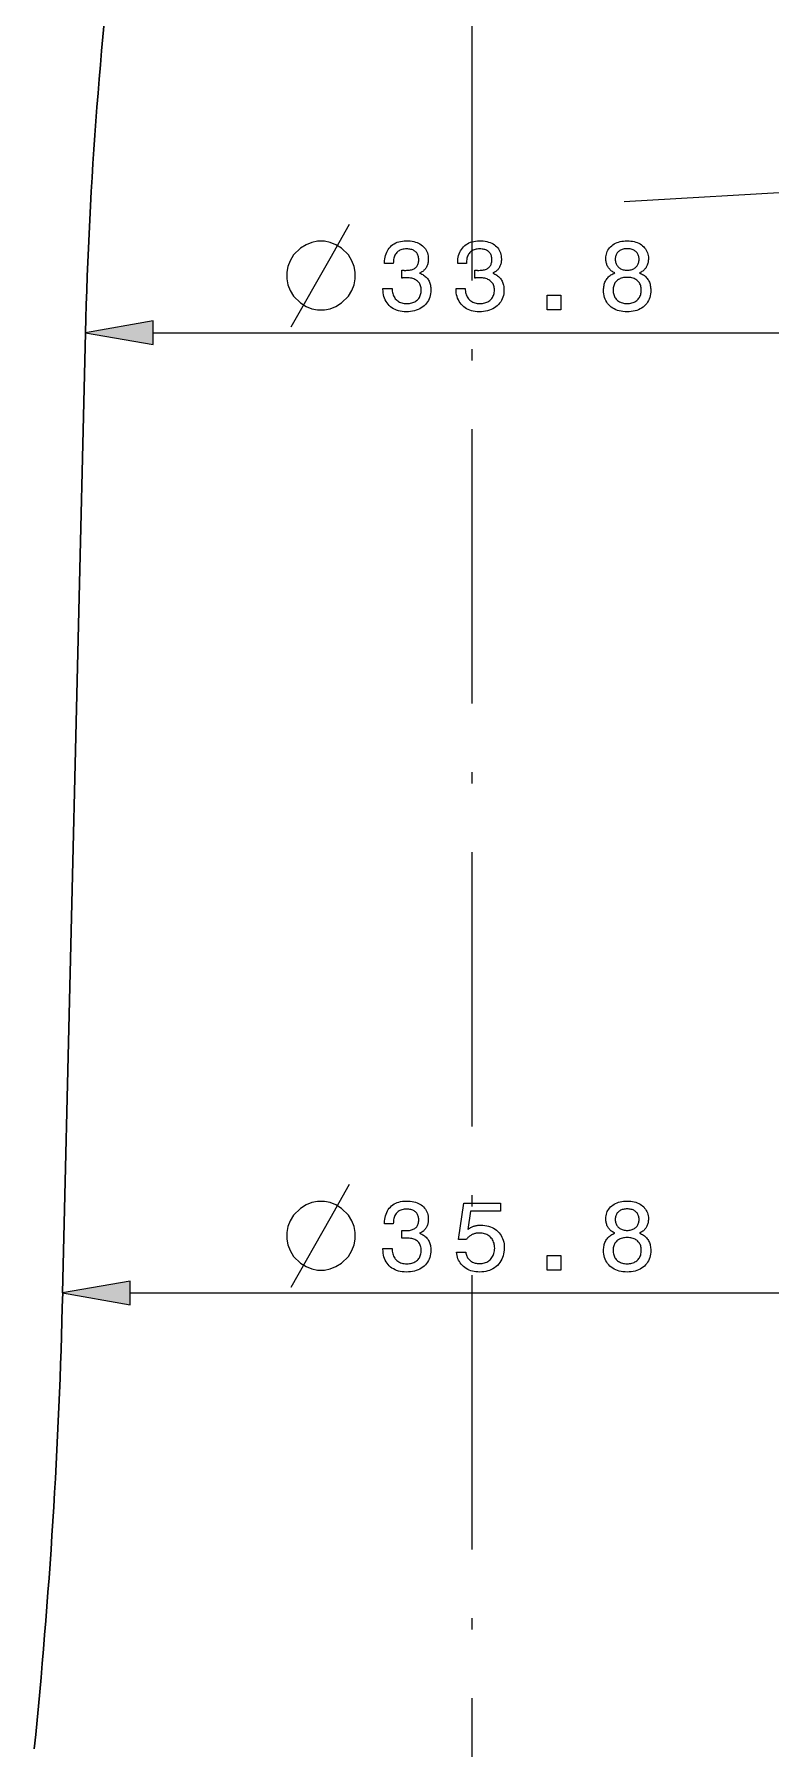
# Model space of a CAD drawing. Extents: x 0 to 297, y 0 to 420.
# Drawn here: x 137.4 to 169.6, y 208.8 to 283.8 of the extents above; entities that cross this region are included whole.
import ezdxf

# ---------------------------------------------------------------- set-up
doc = ezdxf.new("R2010")
doc.units = 0
doc.linetypes.add('DASHDOT', pattern=[18.5, 12, -3, 0.5, -3])

msp = doc.modelspace()

# ---------------------------------------------------------------- linework, layer by layer
at = {"color": 7, "linetype": 'DASHDOT', "lineweight": 13}
msp.add_line((156.513, 359.042), (156.513, 143.981), dxfattribs=at)
at = {"color": 7, "lineweight": 13, "ltscale": 0.25}
msp.add_line((163.171, 276.502), (173.155, 277.081), dxfattribs=at)
at = {"color": 7, "lineweight": 30}
msp.add_line((139.613, 270.761), (138.613, 228.761), dxfattribs=at)
at = {"color": 7, "lineweight": 13}
for p, q in [((142.567, 270.761), (170.459, 270.761)), ((141.567, 228.761), (171.459, 228.761))]:
    msp.add_line(p, q, dxfattribs=at)
for points in [[(148.614, 271.011), (150.314, 274.011), (151.164, 275.511)], [(148.614, 229.011), (150.314, 232.011), (151.164, 233.511)]]:
    msp.add_lwpolyline(points, dxfattribs=at)
for points in [[(150.064, 274.761), (149.764, 274.761), (149.514, 274.711), (149.264, 274.611), (149.014, 274.461), (148.714, 274.161), (148.564, 273.911), (148.464, 273.661), (148.414, 273.411), (148.414, 273.111), (148.464, 272.861), (148.564, 272.611), (148.714, 272.361), (149.014, 272.061), (149.264, 271.911), (149.514, 271.811), (149.764, 271.761), (150.064, 271.761), (150.314, 271.811), (150.564, 271.911), (150.814, 272.061), (151.114, 272.361), (151.264, 272.611), (151.364, 272.861), (151.414, 273.111), (151.414, 273.411), (151.364, 273.661), (151.264, 273.911), (151.114, 274.161), (150.814, 274.461), (150.564, 274.611), (150.314, 274.711)], [(152.625, 272.701), (153.023, 272.701), (153.026, 272.64), (153.032, 272.581), (153.042, 272.524), (153.054, 272.471), (153.07, 272.421), (153.089, 272.373), (153.111, 272.328), (153.137, 272.286), (153.165, 272.247), (153.197, 272.211), (153.232, 272.178), (153.27, 272.149), (153.31, 272.123), (153.353, 272.1), (153.398, 272.081), (153.447, 272.065), (153.498, 272.053), (153.551, 272.044), (153.607, 272.039), (153.666, 272.037), (153.724, 272.039), (153.779, 272.044), (153.832, 272.052), (153.882, 272.063), (153.93, 272.077), (153.975, 272.094), (154.018, 272.115), (154.058, 272.138), (154.096, 272.165), (154.131, 272.195), (154.163, 272.228), (154.192, 272.263), (154.218, 272.301), (154.24, 272.341), (154.259, 272.383), (154.274, 272.428), (154.286, 272.475), (154.294, 272.524), (154.299, 272.576), (154.301, 272.63), (154.299, 272.679), (154.294, 272.726), (154.286, 272.77), (154.274, 272.813), (154.259, 272.853), (154.241, 272.891), (154.219, 272.927), (154.194, 272.96), (154.165, 272.992), (154.133, 273.021), (154.098, 273.047), (154.061, 273.071), (154.021, 273.092), (153.978, 273.111), (153.932, 273.126), (153.883, 273.139), (153.832, 273.148), (153.778, 273.155), (153.722, 273.16), (153.662, 273.161), (153.654, 273.161), (153.645, 273.161), (153.637, 273.161), (153.628, 273.161), (153.619, 273.16), (153.61, 273.16), (153.601, 273.16), (153.592, 273.16), (153.583, 273.159), (153.574, 273.159), (153.564, 273.158), (153.554, 273.158), (153.543, 273.157), (153.532, 273.157), (153.52, 273.156), (153.507, 273.156), (153.494, 273.155), (153.481, 273.154), (153.466, 273.153), (153.451, 273.153), (153.451, 273.492), (153.461, 273.492), (153.47, 273.491), (153.479, 273.491), (153.488, 273.49), (153.497, 273.49), (153.505, 273.49), (153.514, 273.49), (153.523, 273.489), (153.531, 273.489), (153.54, 273.489), (153.548, 273.489), (153.557, 273.488), (153.565, 273.488), (153.573, 273.488), (153.58, 273.488), (153.588, 273.488), (153.596, 273.488), (153.603, 273.488), (153.611, 273.488), (153.618, 273.488), (153.675, 273.489), (153.728, 273.492), (153.779, 273.498), (153.827, 273.506), (153.871, 273.516), (153.913, 273.529), (153.951, 273.544), (153.987, 273.561), (154.019, 273.581), (154.049, 273.603), (154.076, 273.627), (154.1, 273.653), (154.121, 273.682), (154.139, 273.714), (154.154, 273.748), (154.167, 273.784), (154.177, 273.823), (154.184, 273.864), (154.188, 273.908), (154.189, 273.954), (154.188, 273.998), (154.184, 274.041), (154.177, 274.081), (154.167, 274.119), (154.155, 274.155), (154.14, 274.189), (154.123, 274.221), (154.102, 274.251), (154.079, 274.278), (154.053, 274.304), (154.025, 274.327), (153.994, 274.348), (153.961, 274.366), (153.925, 274.382), (153.887, 274.395), (153.847, 274.406), (153.805, 274.415), (153.759, 274.421), (153.712, 274.425), (153.662, 274.426), (153.606, 274.424), (153.553, 274.419), (153.503, 274.411), (153.455, 274.4), (153.41, 274.385), (153.368, 274.367), (153.328, 274.346), (153.292, 274.322), (153.258, 274.294), (153.227, 274.264), (153.199, 274.23), (153.173, 274.193), (153.151, 274.153), (153.132, 274.109), (153.115, 274.063), (153.102, 274.014), (153.092, 273.962), (153.084, 273.907), (153.08, 273.848), (153.078, 273.787), (152.695, 273.787), (152.695, 273.817), (152.697, 273.903), (152.705, 273.986), (152.718, 274.065), (152.735, 274.14), (152.759, 274.212), (152.787, 274.281), (152.82, 274.346), (152.858, 274.407), (152.902, 274.465), (152.951, 274.519), (153.004, 274.568), (153.06, 274.613), (153.12, 274.652), (153.184, 274.686), (153.251, 274.715), (153.322, 274.738), (153.397, 274.757), (153.475, 274.77), (153.556, 274.777), (153.641, 274.78), (153.731, 274.778), (153.817, 274.772), (153.898, 274.761), (153.976, 274.746), (154.049, 274.727), (154.118, 274.703), (154.183, 274.676), (154.244, 274.644), (154.301, 274.608), (154.354, 274.567), (154.402, 274.523), (154.445, 274.475), (154.483, 274.424), (154.516, 274.37), (154.543, 274.312), (154.566, 274.251), (154.584, 274.186), (154.597, 274.119), (154.604, 274.047), (154.607, 273.973), (154.606, 273.93), (154.603, 273.888), (154.598, 273.848), (154.591, 273.809), (154.583, 273.771), (154.572, 273.735), (154.56, 273.7), (154.545, 273.666), (154.529, 273.633), (154.511, 273.602), (154.491, 273.572), (154.469, 273.543), (154.445, 273.516), (154.419, 273.49), (154.392, 273.466), (154.363, 273.443), (154.332, 273.422), (154.299, 273.403), (154.264, 273.384), (154.227, 273.368), (154.275, 273.349), (154.319, 273.328), (154.362, 273.306), (154.402, 273.281), (154.44, 273.254), (154.476, 273.226), (154.509, 273.195), (154.54, 273.163), (154.569, 273.128), (154.595, 273.091), (154.619, 273.053), (154.64, 273.013), (154.659, 272.971), (154.675, 272.927), (154.689, 272.882), (154.7, 272.835), (154.709, 272.786), (154.715, 272.736), (154.719, 272.684), (154.721, 272.63), (154.718, 272.545), (154.709, 272.464), (154.694, 272.386), (154.673, 272.311), (154.647, 272.24), (154.614, 272.173), (154.576, 272.108), (154.532, 272.048), (154.481, 271.99), (154.425, 271.936), (154.364, 271.886), (154.3, 271.842), (154.231, 271.803), (154.158, 271.769), (154.082, 271.74), (154.001, 271.717), (153.917, 271.698), (153.829, 271.685), (153.737, 271.677), (153.641, 271.675), (153.55, 271.677), (153.463, 271.686), (153.38, 271.699), (153.3, 271.718), (153.224, 271.743), (153.152, 271.773), (153.084, 271.808), (153.019, 271.849), (152.958, 271.895), (152.901, 271.947), (152.849, 272.003), (152.802, 272.063), (152.76, 272.126), (152.724, 272.193), (152.694, 272.264), (152.669, 272.338), (152.65, 272.416), (152.636, 272.498), (152.628, 272.583), (152.625, 272.672)], [(155.823, 272.701), (156.222, 272.701), (156.224, 272.64), (156.231, 272.581), (156.24, 272.524), (156.252, 272.471), (156.268, 272.421), (156.287, 272.373), (156.309, 272.328), (156.335, 272.286), (156.364, 272.247), (156.395, 272.211), (156.43, 272.178), (156.468, 272.149), (156.508, 272.123), (156.551, 272.1), (156.597, 272.081), (156.645, 272.065), (156.696, 272.053), (156.749, 272.044), (156.806, 272.039), (156.865, 272.037), (156.922, 272.039), (156.978, 272.044), (157.03, 272.052), (157.081, 272.063), (157.128, 272.077), (157.174, 272.094), (157.216, 272.115), (157.257, 272.138), (157.294, 272.165), (157.329, 272.195), (157.362, 272.228), (157.391, 272.263), (157.416, 272.301), (157.438, 272.341), (157.457, 272.383), (157.472, 272.428), (157.484, 272.475), (157.492, 272.524), (157.497, 272.576), (157.499, 272.63), (157.497, 272.679), (157.492, 272.726), (157.484, 272.77), (157.472, 272.813), (157.457, 272.853), (157.439, 272.891), (157.417, 272.927), (157.392, 272.96), (157.363, 272.992), (157.332, 273.021), (157.297, 273.047), (157.259, 273.071), (157.219, 273.092), (157.176, 273.111), (157.13, 273.126), (157.081, 273.139), (157.03, 273.148), (156.976, 273.155), (156.92, 273.16), (156.86, 273.161), (156.852, 273.161), (156.843, 273.161), (156.835, 273.161), (156.826, 273.161), (156.817, 273.16), (156.808, 273.16), (156.799, 273.16), (156.79, 273.16), (156.781, 273.159), (156.772, 273.159), (156.762, 273.158), (156.752, 273.158), (156.741, 273.157), (156.73, 273.157), (156.718, 273.156), (156.706, 273.156), (156.692, 273.155), (156.679, 273.154), (156.664, 273.153), (156.65, 273.153), (156.65, 273.492), (156.659, 273.492), (156.668, 273.491), (156.677, 273.491), (156.686, 273.49), (156.695, 273.49), (156.704, 273.49), (156.712, 273.49), (156.721, 273.489), (156.73, 273.489), (156.738, 273.489), (156.746, 273.489), (156.755, 273.488), (156.763, 273.488), (156.771, 273.488), (156.779, 273.488), (156.786, 273.488), (156.794, 273.488), (156.801, 273.488), (156.809, 273.488), (156.816, 273.488), (156.873, 273.489), (156.926, 273.492), (156.977, 273.498), (157.025, 273.506), (157.069, 273.516), (157.111, 273.529), (157.15, 273.544), (157.185, 273.561), (157.218, 273.581), (157.247, 273.603), (157.274, 273.627), (157.298, 273.653), (157.319, 273.682), (157.337, 273.714), (157.352, 273.748), (157.365, 273.784), (157.375, 273.823), (157.382, 273.864), (157.386, 273.908), (157.387, 273.954), (157.386, 273.998), (157.382, 274.041), (157.375, 274.081), (157.366, 274.119), (157.353, 274.155), (157.338, 274.189), (157.321, 274.221), (157.3, 274.251), (157.277, 274.278), (157.251, 274.304), (157.223, 274.327), (157.192, 274.348), (157.159, 274.366), (157.124, 274.382), (157.086, 274.395), (157.045, 274.406), (157.003, 274.415), (156.958, 274.421), (156.91, 274.425), (156.86, 274.426), (156.804, 274.424), (156.751, 274.419), (156.701, 274.411), (156.653, 274.4), (156.608, 274.385), (156.566, 274.367), (156.527, 274.346), (156.49, 274.322), (156.456, 274.294), (156.425, 274.264), (156.397, 274.23), (156.371, 274.193), (156.349, 274.153), (156.33, 274.109), (156.314, 274.063), (156.3, 274.014), (156.29, 273.962), (156.282, 273.907), (156.278, 273.848), (156.276, 273.787), (155.893, 273.787), (155.893, 273.817), (155.895, 273.903), (155.903, 273.986), (155.916, 274.065), (155.934, 274.14), (155.957, 274.212), (155.985, 274.281), (156.018, 274.346), (156.057, 274.407), (156.1, 274.465), (156.149, 274.519), (156.202, 274.568), (156.258, 274.613), (156.319, 274.652), (156.382, 274.686), (156.45, 274.715), (156.52, 274.738), (156.595, 274.757), (156.673, 274.77), (156.754, 274.777), (156.839, 274.78), (156.929, 274.778), (157.015, 274.772), (157.096, 274.761), (157.174, 274.746), (157.247, 274.727), (157.316, 274.703), (157.381, 274.676), (157.442, 274.644), (157.499, 274.608), (157.552, 274.567), (157.6, 274.523), (157.643, 274.475), (157.681, 274.424), (157.714, 274.37), (157.742, 274.312), (157.764, 274.251), (157.782, 274.186), (157.795, 274.119), (157.802, 274.047), (157.805, 273.973), (157.804, 273.93), (157.801, 273.888), (157.796, 273.848), (157.789, 273.809), (157.781, 273.771), (157.77, 273.735), (157.758, 273.7), (157.743, 273.666), (157.727, 273.633), (157.709, 273.602), (157.689, 273.572), (157.667, 273.543), (157.643, 273.516), (157.617, 273.49), (157.59, 273.466), (157.561, 273.443), (157.53, 273.422), (157.497, 273.403), (157.462, 273.384), (157.425, 273.368), (157.473, 273.349), (157.518, 273.328), (157.56, 273.306), (157.601, 273.281), (157.639, 273.254), (157.674, 273.226), (157.707, 273.195), (157.738, 273.163), (157.767, 273.128), (157.793, 273.091), (157.817, 273.053), (157.838, 273.013), (157.857, 272.971), (157.874, 272.927), (157.887, 272.882), (157.899, 272.835), (157.907, 272.786), (157.914, 272.736), (157.917, 272.684), (157.919, 272.63), (157.916, 272.545), (157.907, 272.464), (157.892, 272.386), (157.871, 272.311), (157.845, 272.24), (157.812, 272.173), (157.774, 272.108), (157.73, 272.048), (157.68, 271.99), (157.624, 271.936), (157.563, 271.886), (157.498, 271.842), (157.429, 271.803), (157.356, 271.769), (157.28, 271.74), (157.2, 271.717), (157.115, 271.698), (157.027, 271.685), (156.935, 271.677), (156.839, 271.675), (156.748, 271.677), (156.661, 271.686), (156.578, 271.699), (156.498, 271.718), (156.422, 271.743), (156.35, 271.773), (156.282, 271.808), (156.217, 271.849), (156.156, 271.895), (156.099, 271.947), (156.047, 272.003), (156, 272.063), (155.958, 272.126), (155.923, 272.193), (155.892, 272.264), (155.867, 272.338), (155.848, 272.416), (155.834, 272.498), (155.826, 272.583), (155.823, 272.672)], [(162.772, 273.376), (162.733, 273.395), (162.697, 273.415), (162.662, 273.436), (162.629, 273.459), (162.598, 273.483), (162.57, 273.508), (162.543, 273.535), (162.518, 273.563), (162.495, 273.592), (162.475, 273.623), (162.456, 273.655), (162.439, 273.688), (162.424, 273.723), (162.411, 273.759), (162.4, 273.797), (162.391, 273.836), (162.384, 273.876), (162.379, 273.918), (162.376, 273.962), (162.375, 274.006), (162.378, 274.074), (162.386, 274.139), (162.399, 274.201), (162.417, 274.261), (162.44, 274.318), (162.468, 274.372), (162.502, 274.424), (162.541, 274.474), (162.585, 274.521), (162.634, 274.565), (162.687, 274.606), (162.743, 274.642), (162.803, 274.675), (162.865, 274.703), (162.931, 274.726), (163, 274.746), (163.072, 274.761), (163.147, 274.771), (163.226, 274.778), (163.307, 274.78), (163.389, 274.778), (163.468, 274.771), (163.543, 274.761), (163.615, 274.746), (163.684, 274.726), (163.75, 274.703), (163.813, 274.675), (163.872, 274.642), (163.928, 274.606), (163.981, 274.565), (164.03, 274.521), (164.073, 274.474), (164.112, 274.424), (164.145, 274.372), (164.173, 274.318), (164.196, 274.261), (164.214, 274.201), (164.227, 274.139), (164.234, 274.074), (164.237, 274.006), (164.236, 273.961), (164.233, 273.917), (164.228, 273.875), (164.221, 273.834), (164.213, 273.795), (164.202, 273.757), (164.189, 273.721), (164.175, 273.686), (164.158, 273.653), (164.14, 273.621), (164.12, 273.59), (164.097, 273.561), (164.073, 273.533), (164.046, 273.507), (164.017, 273.481), (163.986, 273.458), (163.954, 273.435), (163.919, 273.414), (163.882, 273.394), (163.843, 273.376), (163.891, 273.356), (163.937, 273.335), (163.98, 273.311), (164.021, 273.286), (164.059, 273.258), (164.095, 273.229), (164.129, 273.198), (164.16, 273.164), (164.189, 273.129), (164.215, 273.091), (164.239, 273.052), (164.26, 273.011), (164.279, 272.969), (164.295, 272.924), (164.309, 272.878), (164.32, 272.83), (164.329, 272.78), (164.335, 272.729), (164.339, 272.676), (164.34, 272.621), (164.338, 272.537), (164.329, 272.455), (164.315, 272.378), (164.296, 272.304), (164.27, 272.233), (164.24, 272.166), (164.203, 272.102), (164.162, 272.042), (164.114, 271.985), (164.061, 271.932), (164.003, 271.883), (163.941, 271.839), (163.876, 271.801), (163.806, 271.767), (163.733, 271.739), (163.656, 271.716), (163.574, 271.698), (163.489, 271.685), (163.4, 271.677), (163.307, 271.675), (163.214, 271.677), (163.125, 271.685), (163.04, 271.698), (162.959, 271.716), (162.882, 271.739), (162.809, 271.767), (162.739, 271.801), (162.674, 271.839), (162.612, 271.883), (162.555, 271.932), (162.502, 271.985), (162.454, 272.042), (162.413, 272.102), (162.377, 272.166), (162.346, 272.233), (162.321, 272.304), (162.301, 272.378), (162.288, 272.455), (162.279, 272.537), (162.276, 272.621), (162.278, 272.676), (162.281, 272.729), (162.288, 272.78), (162.296, 272.83), (162.308, 272.878), (162.322, 272.924), (162.338, 272.969), (162.357, 273.011), (162.378, 273.052), (162.402, 273.091), (162.428, 273.129), (162.457, 273.164), (162.488, 273.198), (162.521, 273.229), (162.557, 273.258), (162.595, 273.286), (162.636, 273.311), (162.679, 273.335), (162.724, 273.356)], [(162.787, 273.973), (162.788, 273.93), (162.792, 273.89), (162.799, 273.851), (162.809, 273.814), (162.822, 273.779), (162.838, 273.745), (162.856, 273.713), (162.878, 273.683), (162.902, 273.654), (162.929, 273.627), (162.958, 273.602), (162.99, 273.58), (163.023, 273.56), (163.058, 273.543), (163.095, 273.529), (163.133, 273.517), (163.174, 273.508), (163.217, 273.501), (163.261, 273.497), (163.307, 273.496), (163.354, 273.497), (163.399, 273.501), (163.442, 273.508), (163.483, 273.517), (163.522, 273.529), (163.559, 273.543), (163.594, 273.56), (163.627, 273.58), (163.658, 273.602), (163.688, 273.627), (163.715, 273.654), (163.739, 273.683), (163.76, 273.713), (163.779, 273.745), (163.795, 273.779), (163.807, 273.814), (163.817, 273.851), (163.824, 273.89), (163.829, 273.93), (163.83, 273.973), (163.829, 274.015), (163.825, 274.055), (163.818, 274.093), (163.808, 274.13), (163.795, 274.165), (163.78, 274.198), (163.762, 274.229), (163.741, 274.258), (163.717, 274.285), (163.691, 274.311), (163.662, 274.334), (163.631, 274.355), (163.598, 274.374), (163.563, 274.39), (163.525, 274.404), (163.486, 274.415), (163.445, 274.423), (163.401, 274.429), (163.355, 274.433), (163.307, 274.434), (163.26, 274.433), (163.214, 274.429), (163.171, 274.423), (163.13, 274.415), (163.091, 274.404), (163.054, 274.39), (163.018, 274.374), (162.985, 274.355), (162.955, 274.334), (162.926, 274.311), (162.899, 274.285), (162.876, 274.258), (162.855, 274.229), (162.837, 274.198), (162.821, 274.165), (162.809, 274.13), (162.799, 274.093), (162.792, 274.055), (162.788, 274.015)], [(162.692, 272.63), (162.693, 272.576), (162.698, 272.525), (162.707, 272.476), (162.718, 272.429), (162.733, 272.384), (162.751, 272.342), (162.773, 272.302), (162.798, 272.265), (162.826, 272.229), (162.857, 272.196), (162.891, 272.166), (162.928, 272.139), (162.967, 272.115), (163.009, 272.095), (163.052, 272.077), (163.099, 272.063), (163.147, 272.052), (163.198, 272.044), (163.252, 272.039), (163.307, 272.037), (163.363, 272.039), (163.417, 272.044), (163.468, 272.052), (163.517, 272.063), (163.564, 272.077), (163.608, 272.095), (163.649, 272.115), (163.688, 272.139), (163.725, 272.166), (163.76, 272.196), (163.791, 272.229), (163.819, 272.265), (163.844, 272.302), (163.865, 272.342), (163.884, 272.384), (163.899, 272.429), (163.91, 272.476), (163.918, 272.525), (163.923, 272.576), (163.925, 272.63), (163.923, 272.68), (163.918, 272.727), (163.91, 272.773), (163.899, 272.817), (163.884, 272.858), (163.866, 272.897), (163.844, 272.935), (163.82, 272.97), (163.792, 273.003), (163.761, 273.033), (163.726, 273.062), (163.69, 273.087), (163.651, 273.109), (163.609, 273.129), (163.565, 273.145), (163.518, 273.158), (163.469, 273.169), (163.418, 273.176), (163.364, 273.181), (163.307, 273.182), (163.251, 273.181), (163.197, 273.176), (163.146, 273.169), (163.097, 273.158), (163.051, 273.145), (163.007, 273.129), (162.966, 273.109), (162.927, 273.087), (162.89, 273.062), (162.856, 273.033), (162.825, 273.003), (162.797, 272.97), (162.772, 272.935), (162.751, 272.897), (162.733, 272.858), (162.718, 272.817), (162.706, 272.773), (162.698, 272.727), (162.693, 272.68)], [(159.812, 271.761), (159.812, 272.404), (160.408, 272.404), (160.408, 271.761)], [(142.567, 271.282), (139.613, 270.761), (142.567, 270.24)], [(150.064, 232.761), (149.764, 232.761), (149.514, 232.711), (149.264, 232.611), (149.014, 232.461), (148.714, 232.161), (148.564, 231.911), (148.464, 231.661), (148.414, 231.411), (148.414, 231.111), (148.464, 230.861), (148.564, 230.611), (148.714, 230.361), (149.014, 230.061), (149.264, 229.911), (149.514, 229.811), (149.764, 229.761), (150.064, 229.761), (150.314, 229.811), (150.564, 229.911), (150.814, 230.061), (151.114, 230.361), (151.264, 230.611), (151.364, 230.861), (151.414, 231.111), (151.414, 231.411), (151.364, 231.661), (151.264, 231.911), (151.114, 232.161), (150.814, 232.461), (150.564, 232.611), (150.314, 232.711)], [(152.625, 230.701), (153.023, 230.701), (153.026, 230.64), (153.032, 230.581), (153.042, 230.524), (153.054, 230.471), (153.07, 230.421), (153.089, 230.373), (153.111, 230.328), (153.137, 230.286), (153.165, 230.247), (153.197, 230.211), (153.232, 230.178), (153.27, 230.149), (153.31, 230.123), (153.353, 230.1), (153.398, 230.081), (153.447, 230.065), (153.498, 230.053), (153.551, 230.044), (153.607, 230.039), (153.666, 230.037), (153.724, 230.039), (153.779, 230.044), (153.832, 230.052), (153.882, 230.063), (153.93, 230.077), (153.975, 230.094), (154.018, 230.115), (154.058, 230.138), (154.096, 230.165), (154.131, 230.195), (154.163, 230.228), (154.192, 230.263), (154.218, 230.301), (154.24, 230.341), (154.259, 230.383), (154.274, 230.428), (154.286, 230.475), (154.294, 230.524), (154.299, 230.576), (154.301, 230.63), (154.299, 230.679), (154.294, 230.726), (154.286, 230.77), (154.274, 230.813), (154.259, 230.853), (154.241, 230.891), (154.219, 230.927), (154.194, 230.96), (154.165, 230.992), (154.133, 231.021), (154.098, 231.047), (154.061, 231.071), (154.021, 231.092), (153.978, 231.111), (153.932, 231.126), (153.883, 231.139), (153.832, 231.148), (153.778, 231.155), (153.722, 231.16), (153.662, 231.161), (153.654, 231.161), (153.645, 231.161), (153.637, 231.161), (153.628, 231.161), (153.619, 231.16), (153.61, 231.16), (153.601, 231.16), (153.592, 231.16), (153.583, 231.159), (153.574, 231.159), (153.564, 231.158), (153.554, 231.158), (153.543, 231.157), (153.532, 231.157), (153.52, 231.156), (153.507, 231.156), (153.494, 231.155), (153.481, 231.154), (153.466, 231.153), (153.451, 231.153), (153.451, 231.492), (153.461, 231.492), (153.47, 231.491), (153.479, 231.491), (153.488, 231.49), (153.497, 231.49), (153.505, 231.49), (153.514, 231.49), (153.523, 231.489), (153.531, 231.489), (153.54, 231.489), (153.548, 231.489), (153.557, 231.488), (153.565, 231.488), (153.573, 231.488), (153.58, 231.488), (153.588, 231.488), (153.596, 231.488), (153.603, 231.488), (153.611, 231.488), (153.618, 231.488), (153.675, 231.489), (153.728, 231.492), (153.779, 231.498), (153.827, 231.506), (153.871, 231.516), (153.913, 231.529), (153.951, 231.544), (153.987, 231.561), (154.019, 231.581), (154.049, 231.603), (154.076, 231.627), (154.1, 231.653), (154.121, 231.682), (154.139, 231.714), (154.154, 231.748), (154.167, 231.784), (154.177, 231.823), (154.184, 231.864), (154.188, 231.908), (154.189, 231.954), (154.188, 231.998), (154.184, 232.041), (154.177, 232.081), (154.167, 232.119), (154.155, 232.155), (154.14, 232.189), (154.123, 232.221), (154.102, 232.251), (154.079, 232.278), (154.053, 232.304), (154.025, 232.327), (153.994, 232.348), (153.961, 232.366), (153.925, 232.382), (153.887, 232.395), (153.847, 232.406), (153.805, 232.415), (153.759, 232.421), (153.712, 232.425), (153.662, 232.426), (153.606, 232.424), (153.553, 232.419), (153.503, 232.411), (153.455, 232.4), (153.41, 232.385), (153.368, 232.367), (153.328, 232.346), (153.292, 232.322), (153.258, 232.294), (153.227, 232.264), (153.199, 232.23), (153.173, 232.193), (153.151, 232.153), (153.132, 232.109), (153.115, 232.063), (153.102, 232.014), (153.092, 231.962), (153.084, 231.907), (153.08, 231.848), (153.078, 231.787), (152.695, 231.787), (152.695, 231.817), (152.697, 231.903), (152.705, 231.986), (152.718, 232.065), (152.735, 232.14), (152.759, 232.212), (152.787, 232.281), (152.82, 232.346), (152.858, 232.407), (152.902, 232.465), (152.951, 232.519), (153.004, 232.568), (153.06, 232.613), (153.12, 232.652), (153.184, 232.686), (153.251, 232.715), (153.322, 232.738), (153.397, 232.757), (153.475, 232.77), (153.556, 232.777), (153.641, 232.78), (153.731, 232.778), (153.817, 232.772), (153.898, 232.761), (153.976, 232.746), (154.049, 232.727), (154.118, 232.703), (154.183, 232.676), (154.244, 232.644), (154.301, 232.608), (154.354, 232.567), (154.402, 232.523), (154.445, 232.475), (154.483, 232.424), (154.516, 232.37), (154.543, 232.312), (154.566, 232.251), (154.584, 232.186), (154.597, 232.119), (154.604, 232.047), (154.607, 231.973), (154.606, 231.93), (154.603, 231.888), (154.598, 231.848), (154.591, 231.809), (154.583, 231.771), (154.572, 231.735), (154.56, 231.7), (154.545, 231.666), (154.529, 231.633), (154.511, 231.602), (154.491, 231.572), (154.469, 231.543), (154.445, 231.516), (154.419, 231.49), (154.392, 231.466), (154.363, 231.443), (154.332, 231.422), (154.299, 231.403), (154.264, 231.384), (154.227, 231.368), (154.275, 231.349), (154.319, 231.328), (154.362, 231.306), (154.402, 231.281), (154.44, 231.254), (154.476, 231.226), (154.509, 231.195), (154.54, 231.163), (154.569, 231.128), (154.595, 231.091), (154.619, 231.053), (154.64, 231.013), (154.659, 230.971), (154.675, 230.927), (154.689, 230.882), (154.7, 230.835), (154.709, 230.786), (154.715, 230.736), (154.719, 230.684), (154.721, 230.63), (154.718, 230.545), (154.709, 230.464), (154.694, 230.386), (154.673, 230.311), (154.647, 230.24), (154.614, 230.173), (154.576, 230.108), (154.532, 230.048), (154.481, 229.99), (154.425, 229.936), (154.364, 229.886), (154.3, 229.842), (154.231, 229.803), (154.158, 229.769), (154.082, 229.74), (154.001, 229.717), (153.917, 229.698), (153.829, 229.685), (153.737, 229.677), (153.641, 229.675), (153.55, 229.677), (153.463, 229.686), (153.38, 229.699), (153.3, 229.718), (153.224, 229.743), (153.152, 229.773), (153.084, 229.808), (153.019, 229.849), (152.958, 229.895), (152.901, 229.947), (152.849, 230.003), (152.802, 230.063), (152.76, 230.126), (152.724, 230.193), (152.694, 230.264), (152.669, 230.338), (152.65, 230.416), (152.636, 230.498), (152.628, 230.583), (152.625, 230.672)], [(155.842, 230.543), (156.243, 230.543), (156.251, 230.497), (156.262, 230.454), (156.275, 230.412), (156.291, 230.372), (156.309, 230.335), (156.33, 230.299), (156.353, 230.266), (156.379, 230.234), (156.407, 230.205), (156.438, 230.177), (156.47, 230.152), (156.505, 230.13), (156.541, 230.11), (156.579, 230.093), (156.619, 230.079), (156.66, 230.067), (156.703, 230.058), (156.748, 230.051), (156.795, 230.047), (156.843, 230.046), (156.903, 230.048), (156.959, 230.053), (157.014, 230.062), (157.066, 230.075), (157.115, 230.092), (157.163, 230.112), (157.208, 230.136), (157.25, 230.163), (157.291, 230.194), (157.328, 230.229), (157.363, 230.267), (157.394, 230.307), (157.422, 230.35), (157.446, 230.394), (157.466, 230.442), (157.482, 230.491), (157.495, 230.543), (157.504, 230.597), (157.51, 230.653), (157.512, 230.712), (157.51, 230.772), (157.505, 230.829), (157.495, 230.884), (157.483, 230.937), (157.466, 230.987), (157.447, 231.034), (157.423, 231.079), (157.396, 231.121), (157.365, 231.161), (157.33, 231.199), (157.293, 231.233), (157.253, 231.264), (157.211, 231.291), (157.166, 231.315), (157.118, 231.335), (157.068, 231.351), (157.016, 231.364), (156.961, 231.373), (156.903, 231.378), (156.843, 231.38), (156.809, 231.38), (156.775, 231.377), (156.741, 231.374), (156.708, 231.369), (156.676, 231.363), (156.645, 231.355), (156.613, 231.346), (156.583, 231.336), (156.553, 231.324), (156.524, 231.311), (156.496, 231.296), (156.468, 231.28), (156.441, 231.263), (156.414, 231.244), (156.389, 231.224), (156.364, 231.203), (156.34, 231.18), (156.317, 231.156), (156.294, 231.131), (156.272, 231.104), (155.929, 231.104), (156.165, 232.694), (157.767, 232.694), (157.767, 232.339), (156.453, 232.339), (156.333, 231.532), (156.355, 231.551), (156.378, 231.568), (156.401, 231.585), (156.426, 231.601), (156.451, 231.616), (156.476, 231.63), (156.503, 231.643), (156.53, 231.655), (156.558, 231.666), (156.587, 231.676), (156.617, 231.686), (156.647, 231.694), (156.678, 231.702), (156.709, 231.708), (156.74, 231.714), (156.773, 231.718), (156.805, 231.722), (156.839, 231.724), (156.872, 231.725), (156.907, 231.726), (156.997, 231.723), (157.084, 231.715), (157.168, 231.701), (157.247, 231.682), (157.323, 231.657), (157.396, 231.627), (157.465, 231.592), (157.53, 231.551), (157.592, 231.504), (157.65, 231.452), (157.703, 231.395), (157.751, 231.335), (157.793, 231.272), (157.83, 231.205), (157.861, 231.135), (157.886, 231.062), (157.906, 230.985), (157.92, 230.904), (157.929, 230.82), (157.931, 230.733), (157.928, 230.64), (157.919, 230.551), (157.904, 230.466), (157.884, 230.384), (157.857, 230.306), (157.824, 230.231), (157.785, 230.16), (157.74, 230.092), (157.69, 230.028), (157.633, 229.968), (157.572, 229.912), (157.506, 229.862), (157.438, 229.818), (157.366, 229.78), (157.29, 229.748), (157.21, 229.722), (157.127, 229.701), (157.04, 229.686), (156.95, 229.678), (156.856, 229.675), (156.773, 229.677), (156.692, 229.684), (156.615, 229.696), (156.54, 229.713), (156.468, 229.734), (156.4, 229.761), (156.334, 229.792), (156.271, 229.828), (156.21, 229.868), (156.153, 229.914), (156.1, 229.963), (156.051, 230.016), (156.008, 230.071), (155.969, 230.13), (155.936, 230.191), (155.907, 230.255), (155.883, 230.323), (155.865, 230.393), (155.851, 230.467)], [(162.772, 231.376), (162.733, 231.395), (162.697, 231.415), (162.662, 231.436), (162.629, 231.459), (162.598, 231.483), (162.57, 231.508), (162.543, 231.535), (162.518, 231.563), (162.495, 231.592), (162.475, 231.623), (162.456, 231.655), (162.439, 231.688), (162.424, 231.723), (162.411, 231.759), (162.4, 231.797), (162.391, 231.836), (162.384, 231.876), (162.379, 231.918), (162.376, 231.962), (162.375, 232.006), (162.378, 232.074), (162.386, 232.139), (162.399, 232.201), (162.417, 232.261), (162.44, 232.318), (162.468, 232.372), (162.502, 232.424), (162.541, 232.474), (162.585, 232.521), (162.634, 232.565), (162.687, 232.606), (162.743, 232.642), (162.803, 232.675), (162.865, 232.703), (162.931, 232.726), (163, 232.746), (163.072, 232.761), (163.147, 232.771), (163.226, 232.778), (163.307, 232.78), (163.389, 232.778), (163.468, 232.771), (163.543, 232.761), (163.615, 232.746), (163.684, 232.726), (163.75, 232.703), (163.813, 232.675), (163.872, 232.642), (163.928, 232.606), (163.981, 232.565), (164.03, 232.521), (164.073, 232.474), (164.112, 232.424), (164.145, 232.372), (164.173, 232.318), (164.196, 232.261), (164.214, 232.201), (164.227, 232.139), (164.234, 232.074), (164.237, 232.006), (164.236, 231.961), (164.233, 231.917), (164.228, 231.875), (164.221, 231.834), (164.213, 231.795), (164.202, 231.757), (164.189, 231.721), (164.175, 231.686), (164.158, 231.653), (164.14, 231.621), (164.12, 231.59), (164.097, 231.561), (164.073, 231.533), (164.046, 231.507), (164.017, 231.481), (163.986, 231.458), (163.954, 231.435), (163.919, 231.414), (163.882, 231.394), (163.843, 231.376), (163.891, 231.356), (163.937, 231.335), (163.98, 231.311), (164.021, 231.286), (164.059, 231.258), (164.095, 231.229), (164.129, 231.198), (164.16, 231.164), (164.189, 231.129), (164.215, 231.091), (164.239, 231.052), (164.26, 231.011), (164.279, 230.969), (164.295, 230.924), (164.309, 230.878), (164.32, 230.83), (164.329, 230.78), (164.335, 230.729), (164.339, 230.676), (164.34, 230.621), (164.338, 230.537), (164.329, 230.455), (164.315, 230.378), (164.296, 230.304), (164.27, 230.233), (164.24, 230.166), (164.203, 230.102), (164.162, 230.042), (164.114, 229.985), (164.061, 229.932), (164.003, 229.883), (163.941, 229.839), (163.876, 229.801), (163.806, 229.767), (163.733, 229.739), (163.656, 229.716), (163.574, 229.698), (163.489, 229.685), (163.4, 229.677), (163.307, 229.675), (163.214, 229.677), (163.125, 229.685), (163.04, 229.698), (162.959, 229.716), (162.882, 229.739), (162.809, 229.767), (162.739, 229.801), (162.674, 229.839), (162.612, 229.883), (162.555, 229.932), (162.502, 229.985), (162.454, 230.042), (162.413, 230.102), (162.377, 230.166), (162.346, 230.233), (162.321, 230.304), (162.301, 230.378), (162.288, 230.455), (162.279, 230.537), (162.276, 230.621), (162.278, 230.676), (162.281, 230.729), (162.288, 230.78), (162.296, 230.83), (162.308, 230.878), (162.322, 230.924), (162.338, 230.969), (162.357, 231.011), (162.378, 231.052), (162.402, 231.091), (162.428, 231.129), (162.457, 231.164), (162.488, 231.198), (162.521, 231.229), (162.557, 231.258), (162.595, 231.286), (162.636, 231.311), (162.679, 231.335), (162.724, 231.356)], [(162.787, 231.973), (162.788, 231.93), (162.792, 231.89), (162.799, 231.851), (162.809, 231.814), (162.822, 231.779), (162.838, 231.745), (162.856, 231.713), (162.878, 231.683), (162.902, 231.654), (162.929, 231.627), (162.958, 231.602), (162.99, 231.58), (163.023, 231.56), (163.058, 231.543), (163.095, 231.529), (163.133, 231.517), (163.174, 231.508), (163.217, 231.501), (163.261, 231.497), (163.307, 231.496), (163.354, 231.497), (163.399, 231.501), (163.442, 231.508), (163.483, 231.517), (163.522, 231.529), (163.559, 231.543), (163.594, 231.56), (163.627, 231.58), (163.658, 231.602), (163.688, 231.627), (163.715, 231.654), (163.739, 231.683), (163.76, 231.713), (163.779, 231.745), (163.795, 231.779), (163.807, 231.814), (163.817, 231.851), (163.824, 231.89), (163.829, 231.93), (163.83, 231.973), (163.829, 232.015), (163.825, 232.055), (163.818, 232.093), (163.808, 232.13), (163.795, 232.165), (163.78, 232.198), (163.762, 232.229), (163.741, 232.258), (163.717, 232.285), (163.691, 232.311), (163.662, 232.334), (163.631, 232.355), (163.598, 232.374), (163.563, 232.39), (163.525, 232.404), (163.486, 232.415), (163.445, 232.423), (163.401, 232.429), (163.355, 232.433), (163.307, 232.434), (163.26, 232.433), (163.214, 232.429), (163.171, 232.423), (163.13, 232.415), (163.091, 232.404), (163.054, 232.39), (163.018, 232.374), (162.985, 232.355), (162.955, 232.334), (162.926, 232.311), (162.899, 232.285), (162.876, 232.258), (162.855, 232.229), (162.837, 232.198), (162.821, 232.165), (162.809, 232.13), (162.799, 232.093), (162.792, 232.055), (162.788, 232.015)], [(162.692, 230.63), (162.693, 230.576), (162.698, 230.525), (162.707, 230.476), (162.718, 230.429), (162.733, 230.384), (162.751, 230.342), (162.773, 230.302), (162.798, 230.265), (162.826, 230.229), (162.857, 230.196), (162.891, 230.166), (162.928, 230.139), (162.967, 230.115), (163.009, 230.095), (163.052, 230.077), (163.099, 230.063), (163.147, 230.052), (163.198, 230.044), (163.252, 230.039), (163.307, 230.037), (163.363, 230.039), (163.417, 230.044), (163.468, 230.052), (163.517, 230.063), (163.564, 230.077), (163.608, 230.095), (163.649, 230.115), (163.688, 230.139), (163.725, 230.166), (163.76, 230.196), (163.791, 230.229), (163.819, 230.265), (163.844, 230.302), (163.865, 230.342), (163.884, 230.384), (163.899, 230.429), (163.91, 230.476), (163.918, 230.525), (163.923, 230.576), (163.925, 230.63), (163.923, 230.68), (163.918, 230.727), (163.91, 230.773), (163.899, 230.817), (163.884, 230.858), (163.866, 230.897), (163.844, 230.935), (163.82, 230.97), (163.792, 231.003), (163.761, 231.033), (163.726, 231.062), (163.69, 231.087), (163.651, 231.109), (163.609, 231.129), (163.565, 231.145), (163.518, 231.158), (163.469, 231.169), (163.418, 231.176), (163.364, 231.181), (163.307, 231.182), (163.251, 231.181), (163.197, 231.176), (163.146, 231.169), (163.097, 231.158), (163.051, 231.145), (163.007, 231.129), (162.966, 231.109), (162.927, 231.087), (162.89, 231.062), (162.856, 231.033), (162.825, 231.003), (162.797, 230.97), (162.772, 230.935), (162.751, 230.897), (162.733, 230.858), (162.718, 230.817), (162.706, 230.773), (162.698, 230.727), (162.693, 230.68)], [(159.812, 229.761), (159.812, 230.404), (160.408, 230.404), (160.408, 229.761)], [(141.567, 229.282), (138.613, 228.761), (141.567, 228.24)]]:
    msp.add_lwpolyline(points, close=True, dxfattribs=at)
at = {"color": 7, "lineweight": 30}
for centre, radius, start, end in [((325.215, 266.342), 185.654, 172.53942, 178.63607), ((-121.481, 234.954), 260.168, 354.23613, 358.63607)]:
    msp.add_arc(centre, radius, start, end, dxfattribs=at)
at = {"color": 7, "lineweight": 13}
for points in [[(142.567, 271.282), (139.613, 270.761), (142.567, 271.282), (142.567, 270.24)], [(141.567, 229.282), (138.613, 228.761), (141.567, 229.282), (141.567, 228.24)]]:
    msp.add_solid(points, dxfattribs=at)

doc.saveas('drawing.dxf')
